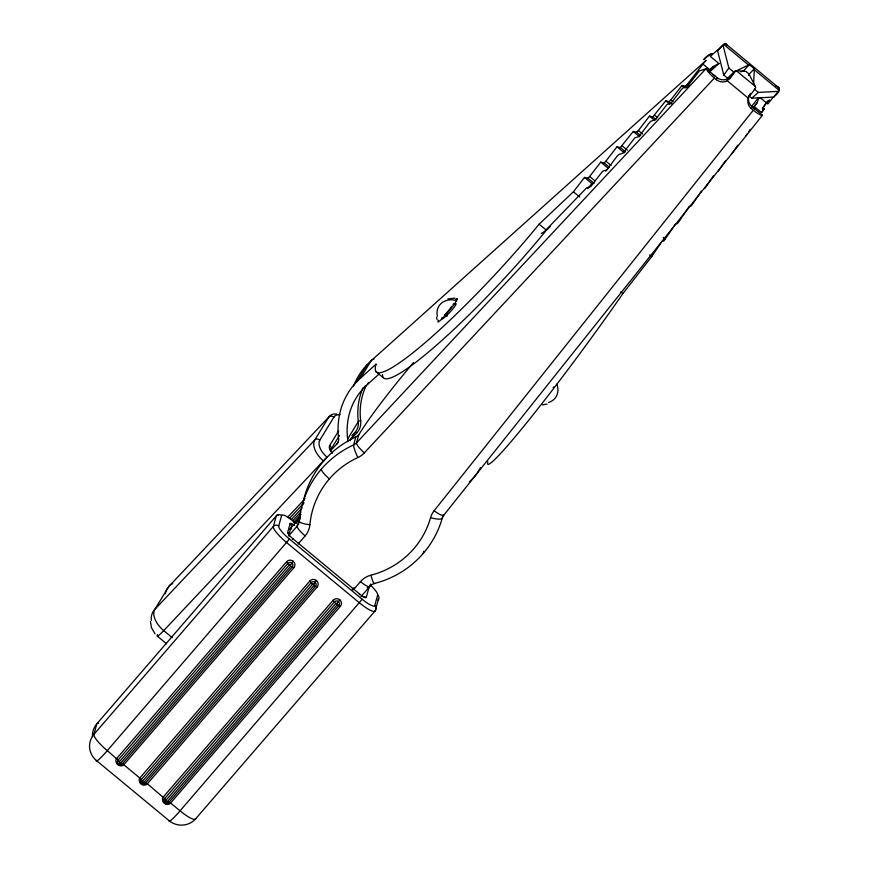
<?xml version="1.0" encoding="UTF-8"?>
<svg xmlns="http://www.w3.org/2000/svg" width="869" height="869" viewBox="0 0 869 869"><rect width="100%" height="100%" fill="white"/><g stroke="black" fill="none" stroke-linecap="round" stroke-linejoin="round"><path stroke-width="1.3" d="M754.998 109.418L753.847 108.104M753.564 84.347L754.325 69.792A12.677 4.508 -61.5 0 0 754.325 68.76L749.371 64.664A12.677 2.183 -39.9 0 0 748.557 65.012L733.805 72.149L727.646 78.232L723.779 75.027L717.49 50.456L717.979 49.544L710.321 56.398L718.956 63.546L709.875 71.682M140.887 780.286A2.705 2.357 -27 0 1 141.419 779.374L311.156 582.654A2.846 2.77 15.4 0 1 315.154 582.36L315.143 582.393A2.846 2.77 15.4 0 1 315.523 586.271L145.753 782.958A2.846 2.77 15.4 0 1 141.745 783.262L141.766 783.327A2.846 2.77 15.4 0 1 141.386 779.352L122.507 763.634A2.846 2.77 15.4 0 1 118.466 763.992L118.456 764.025A2.846 2.77 15.4 0 1 118.108 760.082L107.3 750.631A18.977 3.965 40.8 0 1 93.917 734.37L96.807 723.855L276.277 515.925A18.977 3.965 40.8 0 1 278.221 515.284M141.375 779.384L142.744 782.176L144.135 782.23L313.948 585.489L313.828 584.185L312.492 584.283L142.722 780.97M165.023 802.554L165.034 802.532A2.846 2.77 15.4 0 1 164.665 798.611L147.209 783.653L144.178 782.176M124.039 764.481L293.809 567.783L292.169 567.066L122.453 763.721L120.802 763.004L290.67 566.219C290.767 564.057 287.281 564.492 286.531 561.765L116.761 758.452M311.145 582.697L312.492 584.283M141.821 783.306L142.842 782.274M296.264 523.507L294.146 521.661L293.581 522.073M368.141 587.14A7.593 1.586 40.8 0 1 368.695 588.617L366.262 597.459A7.593 1.586 40.8 0 1 359.972 594.331L293.027 538.813L292.429 539.214M359.972 594.331L359.364 594.613M758.985 97.817L757.149 102.651A9.494 0.543 -53.7 0 0 754.335 106.626L761.635 112.655A9.494 0.543 -53.7 0 1 764.438 108.679L761.907 111.873M281.61 515.523A3.791 3.693 15.4 0 0 276.277 515.925L273.377 526.44L93.917 734.37A18.977 18.466 15.4 0 0 96.34 760.462L169.097 820.684A18.977 18.466 15.4 0 0 195.775 818.674L375.245 610.744A3.791 3.693 15.4 0 0 374.756 605.53A15.186 3.172 40.8 0 1 362.188 599.262L289.431 539.041A15.186 3.172 40.8 0 1 278.721 526.038L281.61 515.523A15.186 3.172 40.8 0 1 294.189 521.791M288.932 536.184A3.791 3.693 15.4 0 0 287.682 532.425L290.116 523.583A7.593 1.586 40.8 0 1 294.667 525.376M288.856 535.119L290.604 528.808A3.791 3.693 15.4 0 0 290.116 523.583M300.25 516.827A9.494 9.233 15.4 0 1 299.316 518.13L297.122 526.125L289.149 535.358M413.557 362.492A151.532 15.827 -48.2 0 0 358.745 434.826A9.494 9.233 15.4 0 1 355.834 436.933L353.629 444.928A97.209 94.602 15.4 0 0 299.273 521.063A9.494 9.233 15.4 0 1 297.122 526.125A11.384 2.379 40.8 0 0 305.149 535.88L298.067 544.081M358.734 434.837L356.54 442.832A9.494 9.233 15.4 0 1 353.629 444.928A11.384 1.716 65.3 0 0 357.887 457.518A85.814 83.511 15.4 0 0 309.896 524.724A20.878 20.313 15.4 0 1 305.149 535.88M370.509 584.055L369.879 586.347L361.026 596.601M374.756 605.53L377.657 595.004A15.186 3.172 40.8 0 0 370.335 584.989M378.037 598.991A18.977 3.965 40.8 0 1 378.145 600.229L375.245 610.744A18.977 3.965 40.8 0 1 359.527 602.912L286.77 542.701A18.977 3.965 40.8 0 1 273.377 526.44A3.791 3.693 15.4 0 1 278.721 526.038M423.236 553.423L423.866 551.131M443.168 514.828L442.223 518.25A97.209 94.602 15.4 0 1 374.615 583.414A9.494 9.233 15.4 0 0 369.879 586.347A11.384 2.379 40.8 0 1 360.45 581.643L353.368 589.845M360.45 581.643A20.878 20.313 15.4 0 1 370.889 575.202A85.814 83.511 15.4 0 0 430.568 517.674A11.384 2.618 15.9 0 0 442.223 518.25A9.494 9.233 15.4 0 1 443.842 515.1L762.232 115.501A13.231 2.238 38.7 0 0 762.461 115.24A11.395 2.379 40.8 0 1 753.271 110.211L751.24 108.527A9.494 9.233 15.4 0 1 748.383 98.262L727.255 80.774A9.494 9.233 15.4 0 1 716.436 79.731L717.012 77.623L706.367 68.814A13.231 2.238 38.7 0 0 705.856 68.836L699.436 70.867L687.357 86.433L683.143 87.758L681.35 89.616L671.248 103.129L667.034 104.454L655.15 119.824L650.935 121.149L649.143 123.007L639.041 136.52L634.826 137.845L622.943 153.216L618.728 154.552L616.936 156.398L606.834 169.911L602.619 171.247L590.735 186.607L586.521 187.943L544.45 231.545M751.24 108.527L751.815 106.42A9.494 9.233 15.4 0 1 750.61 93.374L750.056 95.373A11.384 1.097 -50.4 0 0 755.693 87.476A13.144 5.877 -55.3 0 0 755.335 86.465L748.915 73.908L745.906 71.421L736.239 70.661A13.144 3.519 -45.8 0 0 735.446 70.715L728.276 79.036L730.177 77.678M289.431 539.041L107.3 750.631A18.977 1.836 -50.4 0 1 96.34 760.462M291.865 563.123L291.886 563.058A2.846 2.77 15.4 0 0 287.867 563.394L118.097 760.082A2.705 2.357 -27 0 0 117.608 761.016M165.067 802.587L166.022 801.446L167.456 801.446L337.226 604.759L337.107 603.455L338.454 601.587A2.846 2.77 15.4 0 0 334.435 601.924L164.665 798.622A2.705 2.357 -27 0 0 164.176 799.545A2.813 2.553 -16.6 0 0 167.098 803.065M362.188 599.262L180.057 810.842A18.977 1.836 -50.4 0 1 169.097 820.684M338.41 601.706L339.768 599.806A4.747 4.617 15.4 0 1 340.376 606.323L170.606 803.01L169.097 802.163A2.846 2.77 15.4 0 1 165.034 802.532M167.456 801.446L169.02 802.261L338.834 605.487L340.376 606.323M169.02 802.261L169.097 802.163A2.813 2.672 55.4 0 1 167.12 803.086M338.812 605.508L338.769 605.595A2.846 2.77 15.4 0 0 338.432 601.63M775.582 85.825C782.469 87.345 778.667 93.407 774.257 96.329M774.214 96.405L773.812 97.067L751.772 98.197L748.861 95.796M157.561 634.663A18.977 1.836 -50.4 0 0 163.73 630.622L326.983 457.051A15.186 8.473 43.4 0 1 319.835 440.083L333.881 417.174A15.186 8.473 43.4 0 1 340.051 414.752M356.388 382.154L367.055 364.741M330.416 450.848L336.89 443.994A9.494 7.821 31.5 0 0 338.617 438.497A97.209 80.1 31.5 0 1 360.429 378.211L371.106 360.798L706.095 60.395A9.494 1.282 -47 0 0 702.956 64.1L687.303 84.369L685.304 86.248L681.969 85.488L670.857 99.87L669.054 101.575L665.73 100.815L652.815 116.902L649.48 116.131L638.378 130.524L636.575 132.218L633.24 131.458L620.325 147.545L617.001 146.785L605.889 161.167L604.085 162.872L600.761 162.112L589.649 176.494L587.846 178.188L584.511 177.428L573.41 191.81L539.106 224.169A151.782 20.53 -47 0 1 425.386 342.473A151.782 20.53 -47 0 1 376.071 364.187M363.655 388.171L364.991 385.999M330.731 449.805A3.791 3.128 31.5 0 0 329.699 445.471L338.714 430.752M347.709 441.745A18.977 15.642 31.5 0 0 347.633 439.019A87.715 72.29 31.5 0 1 367.315 384.619L368.652 382.436M330.448 450.175L339.464 435.456M336.89 443.994L338.215 441.821M347.633 439.019L358.3 421.606A87.715 72.29 31.5 0 1 363.068 387.715M350.164 440.214L354.834 432.599A18.977 15.642 31.5 0 0 358.3 421.606A1.901 0.902 -6.8 0 1 360.668 420.792A85.814 70.726 31.5 0 1 366.077 386.01M717.49 50.456C719.608 50.337 724.898 39.246 727.201 45.655M480.481 467.728L476.484 474.257A97.209 80.1 31.5 0 1 469.282 481.958M773.812 97.067L779.091 90.278L754.325 69.792M620.846 291.821L622.932 293.548L651.696 256.605L661.928 241.495L663.807 241.061L675.55 224.006L677.429 223.561L678.939 221.617L689.171 206.518L691.051 206.072L692.56 204.128L701.326 191.18M713.492 175.842L704.672 188.584M725.648 160.515L718.294 171.084M737.814 145.177L731.915 153.596M748.73 131.708L750.251 129.47M723.779 75.027L728.863 68.054L723.127 45.612M587.846 188.606L591.811 183.468L584.511 177.428M605.671 171.226L608.05 168.141L600.761 162.112M745.537 136.107L747.21 133.945M751.576 106.387L758.344 97.893M752.923 107.941L757.149 102.651M430.568 517.674A20.878 20.313 15.4 0 1 434.142 510.722L753.271 110.211M773.66 96.644L767.816 103.976L760.147 97.632M289.258 564.959L119.444 761.7L119.509 762.96L120.802 763.004M290.67 566.219L292.201 567.055A2.846 2.77 15.4 0 0 291.875 563.09M337.194 603.347L335.771 603.553L166.001 800.24L166.022 801.446M337.226 604.759L338.899 605.465M293.809 567.783A4.747 4.617 15.4 0 0 293.201 561.265L290.637 564.807M142.701 784.816A4.367 4.247 66.8 0 0 147.372 783.795L317.087 587.053A4.747 4.617 15.4 0 0 316.479 580.535L313.828 584.185M289.573 529.427L299.316 518.13M140.05 777.722L309.809 581.035A4.747 4.617 15.4 0 1 316.479 580.535M163.329 796.992L333.099 600.305A4.747 4.617 15.4 0 1 339.768 599.806M352.173 589.79L353.944 587.748M119.564 763.015L118.51 764.047M705.856 68.836L356.54 442.832A11.384 2.335 43 0 0 364.285 452.901A20.878 20.313 15.4 0 1 357.887 457.518M702.956 64.089L710.245 70.128A9.494 1.282 -47 0 1 713.384 66.435L718.956 63.546M364.285 452.901L714.405 78.047A11.395 2.379 40.8 0 1 706.367 68.814M352.043 435.565L354.834 432.599A1.901 1.065 43.4 0 1 356.855 432.892A20.878 17.206 31.5 0 0 360.668 420.792M351.261 438.812L356.855 432.892M287.378 517.5L305.019 498.817M289.203 518.63L304.052 502.901M291.017 519.771L302.162 507.974M292.473 520.976L300.837 512.123M293.57 522.247L300.989 514.383M295.579 522.53L300.229 517.62L299.273 521.063A11.384 2.585 5.2 0 0 309.896 524.724M749.371 64.664L743.56 70.813L740.768 71.888M748.513 74.919L754.325 68.76M550.327 226.516L546.405 230.209L539.106 224.169M717.881 49.826L723.801 44.515L748.557 65.012M360.429 378.211L376.038 364.22M709.343 70.052L713.384 66.435M367.315 384.619L379.318 373.844M751.772 98.197L758.289 92.407L778.418 91.386M727.646 78.232L731.231 76.505M447.861 298.947L454.921 298.132M547.079 404.031L542.365 404.911M713.134 74.864L714.981 75.94M317.087 587.053L313.948 585.489M779.265 88.193L725.311 43.461M736.239 70.661L755.335 86.465M728.863 68.054L733.805 72.149M754.346 89.138L758.289 92.407M751.815 106.42L762.461 115.24M714.405 78.047L716.436 79.731M687.303 84.369L689.389 86.085M685.304 86.248L687.379 87.975M681.969 85.488L685.098 88.073M670.857 99.87L672.943 101.597M669.054 101.575L672.182 104.161M665.73 100.815L669.89 104.258M654.618 115.197L657.746 117.782M652.815 116.902L655.943 119.487M649.48 116.131L654.694 120.443M638.378 130.524L642.549 133.967M636.575 132.218L640.735 135.673M633.24 131.458L639.497 136.629M622.139 145.84L627.342 150.152M620.325 147.545L625.539 151.858M617.001 146.785L624.29 152.825M605.889 161.167L611.103 165.479M604.085 162.872L609.299 167.185M589.649 176.494L594.863 180.806M663.232 237.389L665.317 239.116M587.846 178.188L594.092 183.37M573.41 191.81L579.656 196.991M649.61 254.878L651.696 256.605M445.167 314.459L447.253 316.175M375.908 371.628L383.207 377.667M172.236 637.672L163.73 630.622A18.977 10.591 43.4 0 1 154.791 609.419L168.836 586.51L328.808 417.055A18.977 10.591 43.4 0 1 336.52 414.035M157.213 636.054L166.576 643.799M170.606 803.01L180.057 810.842A18.977 3.965 40.8 0 0 195.775 818.674M333.099 600.305L335.771 603.553M309.809 581.035L311.167 582.784M166.001 800.24L164.665 798.698M119.444 761.7L118.097 760.158M155.051 633.935L151.423 627.581L150.467 621.596M437.107 319.694L436.586 317.239M116.62 762.971A4.378 4.03 23.7 0 1 116.652 758.376M122.496 763.721A2.813 2.672 55.4 0 1 120.552 764.546A2.813 2.553 -16.6 0 1 117.619 761.135M124.082 764.524A4.367 4.247 66.8 0 1 119.411 765.546M286.531 561.765A4.747 4.617 15.4 0 1 293.201 561.265M139.898 782.241A4.378 4.03 23.7 0 1 139.942 777.646M145.775 782.991A2.813 2.672 55.4 0 1 143.841 783.816M163.187 801.5A4.378 4.03 23.7 0 1 163.22 796.916M170.65 803.065A4.367 4.247 66.8 0 1 165.979 804.086M377.657 595.004A3.791 3.693 15.4 0 1 378.145 600.229M367.185 587.857A3.791 3.693 15.4 0 1 368.695 588.617M362.797 596.699A3.791 3.693 15.4 0 1 366.262 597.459M290.67 528.71A3.791 0.793 40.8 0 1 291.702 528.96M293.038 538.932A7.593 1.586 40.8 0 1 287.682 532.425M92.451 736.619A18.977 18.466 15.4 0 1 96.807 723.855A18.977 3.965 40.8 0 1 98.751 723.214M119.183 765.491A5.062 4.627 27.9 0 1 116.5 763.243M142.473 784.761A5.062 4.627 27.9 0 1 139.779 782.513M143.82 783.795A2.813 2.553 -16.6 0 1 140.897 780.405M165.751 804.031A5.062 4.627 27.9 0 1 163.057 801.783M333.881 417.174A3.791 3.128 31.5 0 0 328.808 417.055L314.763 439.964L154.791 609.419A18.977 15.642 31.5 0 0 151.325 620.423M319.835 440.083A3.791 3.128 31.5 0 0 314.763 439.964A18.977 10.591 43.4 0 0 323.702 461.178M332.425 453.205A7.593 4.236 43.4 0 1 329.699 445.471M165.382 593.842A18.977 15.642 31.5 0 1 168.836 586.51A18.977 10.591 43.4 0 1 172.714 583.718M556.757 384.294A16.891 14.48 30.3 0 1 548.567 402.477M553.705 386.911A15.186 1.466 -50.4 0 1 553.151 387.661M437.411 316.305A16.891 14.48 30.3 0 1 456.551 300.641M455.638 299.479A15.186 1.466 -50.4 0 1 448.915 310.993A15.186 1.466 -50.4 0 1 438.454 320.313M453.444 303.813A9.494 0.912 -50.4 0 1 453.107 304.4M451.793 306.366A9.494 0.912 -50.4 0 1 444.385 315.284M329.416 478.873A11.384 2.379 40.8 0 1 321.378 469.119M374.615 583.414A11.384 1.325 75.6 0 1 370.889 575.202M541.17 233.642A151.532 15.827 -48.2 0 1 544.418 231.588M443.842 515.1A11.384 2.422 38.5 0 1 434.142 510.722M302.466 505.628A97.209 94.602 15.4 0 1 355.834 436.933M729.591 78.46A7.452 5.996 -44.7 0 1 727.157 80.545M748.057 98.208A7.452 5.703 -53.5 0 1 749.828 95.155M735.446 70.715A11.384 1.097 -50.4 0 1 729.808 78.623L730.351 76.624A9.494 9.233 15.4 0 1 717.012 77.623M442.104 317.576A10.45 1.412 -47 0 0 445.797 316.305A10.45 1.412 -47 0 0 454.889 306.214A10.45 1.412 -47 0 0 453.683 304.791M353.553 385.999A97.209 80.1 31.5 0 1 371.106 360.798A11.384 6.268 48.1 0 1 373.898 359.071M762.558 109.038A9.461 1.901 -59.5 0 1 769.923 100.532A9.472 2.249 -61.1 0 0 762.363 108.918M622.877 293.592A151.782 8.69 -53.7 0 1 529.373 419.434A151.782 8.69 -53.7 0 1 487.889 461.787M703.716 59.418A9.461 3.834 -46.1 0 1 712.004 53.704M704.129 59.646A9.472 3.302 -46.3 0 1 711.972 53.824M546.34 230.252A151.782 20.53 -47 0 1 438.052 343.842A151.782 20.53 -47 0 1 382.534 374.593M748.654 74.908A2.031 0.728 -61.5 0 1 748.893 75.168"/></g></svg>
